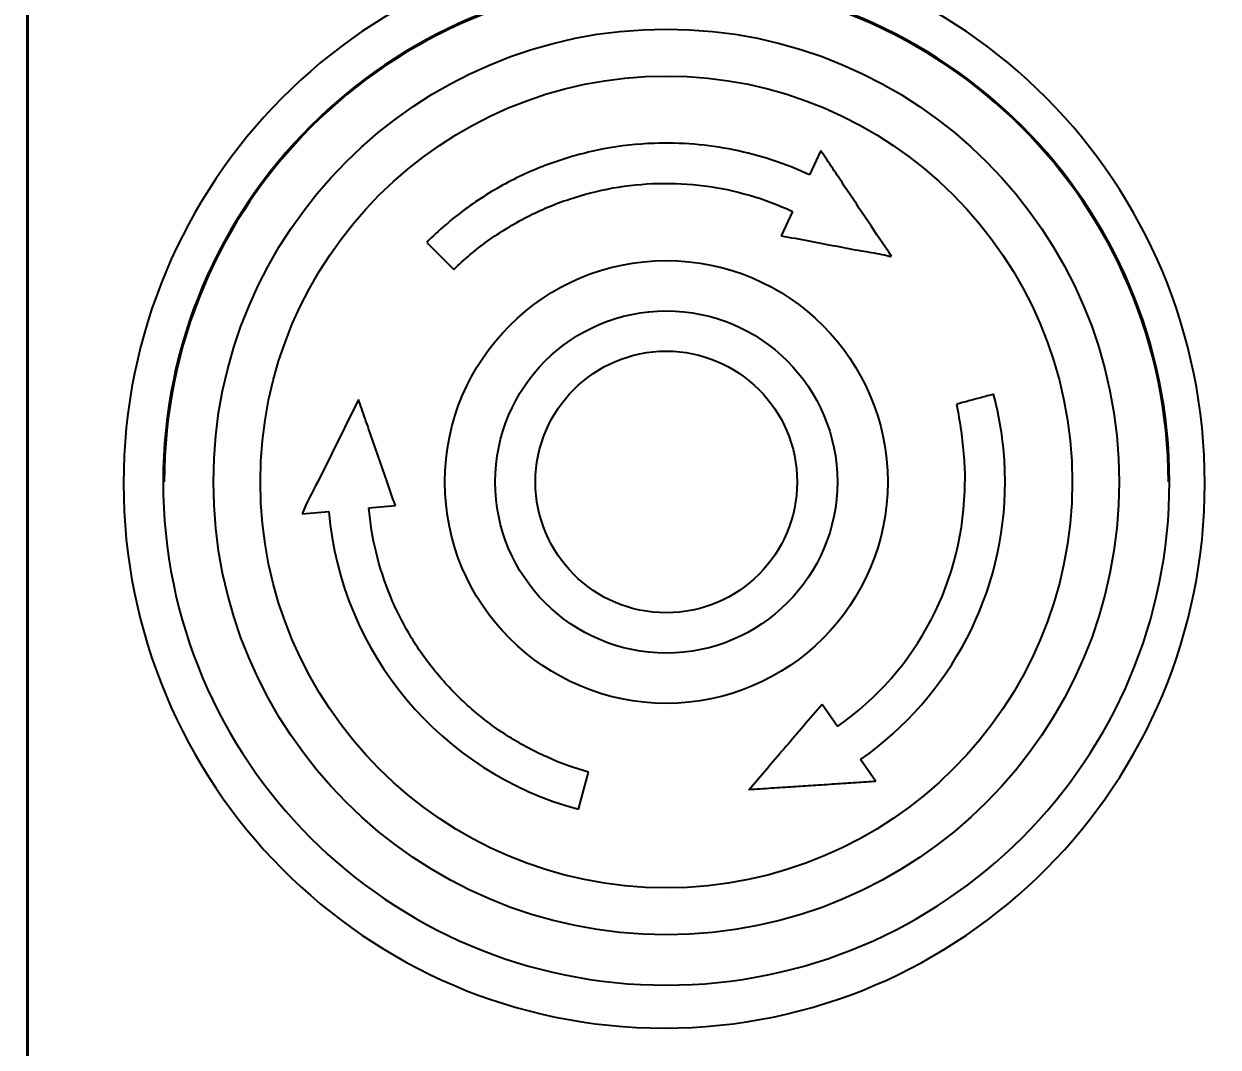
# Model space of a CAD drawing. Header units: millimetres. Extents: x 4086 to 8300, y 123 to 1549.
# Drawn here: x 6981.93 to 7017.53, y 1071.99 to 1102.49 of the extents above; entities that cross this region are included whole.
import ezdxf

# ---------------------------------------------------------------- set-up
doc = ezdxf.new("R2010")
doc.units = ezdxf.units.MM
for name, color, linetype in [('00_COMPONENTS', 7, 'Continuous'), ('20_ALL_FEATURES', 7, 'Continuous'), ('layer 1', 7, 'Continuous'), ('尺寸', 3, 'Continuous')]:
    doc.layers.add(name, color=color, linetype=linetype)
doc.styles.add('思源黑', font='SourceHanSansCN-Normal.ttf')
doc.dimstyles.get("Standard").update_dxf_attribs({"dimscale": 6, "dimtxt": 7, "dimasz": 3, "dimexe": 0.18, "dimexo": 0.0625, "dimgap": 0.8, "dimtad": 1, "dimtoh": 1, "dimdec": 1, "dimzin": 0, "dimdsep": 46, "dimtxsty": '思源黑', "dimcen": 0.09, "dimclrd": 256, "dimclre": 256, "dimclrt": 256, "dimadec": 0, "dimazin": 2, "dimtfac": 1, "dimtdec": 1, "dimtofl": 0, "dimtmove": 0, "dimatfit": 3, "dimfxl": 1, "dimtolj": 1, "dimtzin": 0, "dimarcsym": 0})

# ---------------------------------------------------------------- blocks, each defined once
blk = doc.blocks.new('*D484')
at = {"layer": 'Defpoints', "color": 0}
for p in [(7029.45, 1173.623), (6763.612, 1092.597), (7029.45, 1092.164)]:
    blk.add_point(p, dxfattribs=at)
at = {"layer": '尺寸', "lineweight": -2}
for p, q in [((6763.612, 1092.785), (6763.612, 1174.163)), ((7029.45, 1092.352), (7029.45, 1174.163)), ((6772.612, 1173.623), (7020.45, 1173.623))]:
    blk.add_line(p, q, dxfattribs=at)
at = {"layer": '尺寸'}
for points in [[(6772.612, 1175.123), (6772.612, 1172.123), (6763.612, 1173.623)], [(7020.45, 1172.123), (7020.45, 1175.123), (7029.45, 1173.623)]]:
    blk.add_solid(points, dxfattribs=at)
at = {"layer": '尺寸', "insert": (6937.923, 1195.746), "char_height": 21, "attachment_point": 5, "style": '思源黑'}
blk.add_mtext('\\A1;\\A1;265.8', dxfattribs=at)
blk = doc.blocks.new('*D485')
at = {"layer": 'Defpoints', "color": 0}
for p in [(7014.166, 1113.468), (7016.427, 954.612), (7106.931, 954.612)]:
    blk.add_point(p, dxfattribs=at)
at = {"layer": '尺寸', "lineweight": -2}
for p, q in [((7014.354, 1113.468), (7107.471, 1113.468)), ((7106.931, 1104.468), (7106.931, 963.612)), ((7016.615, 954.612), (7107.471, 954.612))]:
    blk.add_line(p, q, dxfattribs=at)
at = {"layer": '尺寸'}
for points in [[(7108.431, 1104.468), (7105.431, 1104.468), (7106.931, 1113.468)], [(7105.431, 963.612), (7108.431, 963.612), (7106.931, 954.612)]]:
    blk.add_solid(points, dxfattribs=at)
at = {"layer": '尺寸', "insert": (7084.808, 1054.965), "char_height": 21, "attachment_point": 5, "rotation": 90, "style": '思源黑'}
blk.add_mtext('\\A1;158.9', dxfattribs=at)
blk = doc.blocks.new('*D487')
at = {"layer": 'Defpoints', "color": 0}
for p in [(7037.408, 1245.703), (6763.612, 1092.785), (7037.408, 1073.181)]:
    blk.add_point(p, dxfattribs=at)
at = {"layer": '尺寸', "lineweight": -2}
for p, q in [((6763.612, 1092.972), (6763.612, 1246.243)), ((7037.408, 1073.368), (7037.408, 1246.243)), ((6772.612, 1245.703), (7028.408, 1245.703))]:
    blk.add_line(p, q, dxfattribs=at)
at = {"layer": '尺寸'}
for points in [[(6772.612, 1247.203), (6772.612, 1244.203), (6763.612, 1245.703)], [(7028.408, 1244.203), (7028.408, 1247.203), (7037.408, 1245.703)]]:
    blk.add_solid(points, dxfattribs=at)
at = {"layer": '尺寸', "insert": (6935.79, 1267.826), "char_height": 21, "attachment_point": 5, "style": '思源黑'}
blk.add_mtext('\\A1;\\A1;273.8', dxfattribs=at)

msp = doc.modelspace()

# ---------------------------------------------------------------- linework, layer by layer
at = {"layer": '00_COMPONENTS', "color": 7, "linetype": 'Continuous'}
msp.add_line((6982.034, 961.612), (6982.034, 1106.465), dxfattribs=at)
at = {"layer": '00_COMPONENTS', "linetype": 'Continuous'}
msp.add_circle((7001.084, 1088.838), 12.1, dxfattribs=at)
at = {"layer": '00_COMPONENTS', "color": 7, "linetype": 'Continuous'}
msp.add_open_spline([(6896.534, 959.912), (6900.632, 959.912), (6908.829, 959.912), (6921.124, 959.912), (6933.42, 959.912), (6945.715, 959.912), (6958.011, 959.912), (6968.257, 959.912), (6976.454, 959.912), (6982.602, 959.912), (6988.75, 959.912), (6994.896, 959.911), (7001.047, 959.916), (7006.169, 959.924), (7010.262, 959.995), (7013.33, 960.166), (7016.373, 960.607), (7019.316, 961.625), (7021.287, 963.36), (7022.38, 965.093), (7023.177, 966.989), (7023.749, 969.501), (7024.017, 972.564), (7024.091, 975.633), (7024.124, 978.706), (7024.148, 981.781), (7024.163, 985.884), (7024.163, 991.009), (7024.163, 999.205), (7024.163, 1009.448), (7024.163, 1021.743), (7024.163, 1034.038), (7024.163, 1046.334), (7024.163, 1058.629), (7024.163, 1068.871), (7024.163, 1077.069), (7024.163, 1082.195), (7024.148, 1086.298), (7024.123, 1089.37), (7024.091, 1092.442), (7024.016, 1095.513), (7023.749, 1098.58), (7023.065, 1101.589), (7021.682, 1104.381), (7019.314, 1106.445), (7016.387, 1107.468), (7013.342, 1107.911), (7010.265, 1108.082), (7006.166, 1108.153), (7001.045, 1108.16), (6994.897, 1108.165), (6988.75, 1108.164), (6982.602, 1108.165), (6976.454, 1108.165), (6968.257, 1108.165), (6958.011, 1108.165), (6945.715, 1108.165), (6933.42, 1108.165), (6921.124, 1108.165), (6908.829, 1108.165), (6900.632, 1108.165), (6896.534, 1108.165)], degree=3, knots=[0, 0, 0, 0, 0.031258, 0.062515, 0.093773, 0.12503, 0.156288, 0.187546, 0.203174, 0.218804, 0.234431, 0.250064, 0.265681, 0.281339, 0.289127, 0.296905, 0.304752, 0.31255, 0.3203, 0.3242, 0.328112, 0.335929, 0.343723, 0.351535, 0.359344, 0.367155, 0.374992, 0.390635, 0.406242, 0.437497, 0.468755, 0.500012, 0.53127, 0.562527, 0.593784, 0.609382, 0.625053, 0.632872, 0.640675, 0.648485, 0.656303, 0.664103, 0.671927, 0.679731, 0.68745, 0.6952, 0.703045, 0.71088, 0.718683, 0.734311, 0.749937, 0.765568, 0.781197, 0.796825, 0.812455, 0.843712, 0.87497, 0.906227, 0.937485, 0.968742, 1, 1, 1, 1], dxfattribs=at)
at = {"layer": '20_ALL_FEATURES', "linetype": 'Continuous'}
for p, q in [((7005.69, 1098.717), (7005.352, 1097.992)), ((7004.845, 1096.905), (7004.507, 1096.179)), ((6993.942, 1095.98), (6994.749, 1095.173)), ((6991.907, 1091.297), (6990.694, 1088.838)), ((6992.767, 1088.838), (6992.21, 1090.433)), ((6990.225, 1087.888), (6991.022, 1087.958)), ((6992.217, 1088.063), (6993.014, 1088.132)), ((7006.188, 1081.548), (7005.729, 1082.203)), ((7007.335, 1079.91), (7006.877, 1080.565)), ((6998.469, 1079.083), (6998.765, 1080.186)), ((7003.543, 1079.662), (7004.14, 1080.356))]:
    msp.add_line(p, q, dxfattribs=at)
for radius in [13.5, 6.6, 5.1, 3.9]:
    msp.add_circle((7001.084, 1088.838), radius, dxfattribs=at)
for centre, radius, start, end in [((7001.084, 1088.838), 15, 0, 180), ((7001.084, 1088.838), 14.966, 0, 180), ((7001.084, 1088.838), 15, 180, 0), ((6998.301, 1084.495), 8.76, 150.2773, 157.2108), ((7001.084, 1088.838), 8.9, 305, 0), ((7001.084, 1088.838), 10.1, 305.0002, 0), ((7001.084, 1088.838), 10.1, 185.0006, 254.9974)]:
    msp.add_arc(centre, radius, start, end, dxfattribs=at)
for points, knots in [([(7000.719, 1098.932), (7000.216, 1098.913), (6999.21, 1098.802), (6997.744, 1098.41), (6996.352, 1097.804), (6995.066, 1096.998), (6994.299, 1096.337), (6993.942, 1095.98)], [0, 0, 0, 0, 0.199852, 0.399786, 0.599791, 0.799868, 1, 1, 1, 1]), ([(7005.352, 1097.992), (7004.992, 1098.16), (7004.251, 1098.454), (7003.097, 1098.76), (7001.913, 1098.928), (7001.116, 1098.946), (7000.719, 1098.932)], [0, 0, 0, 0, 0.249846, 0.499799, 0.749855, 1, 1, 1, 1]), ([(7007.801, 1095.556), (7007.567, 1095.904), (7007.1, 1096.602), (7006.397, 1097.655), (7005.927, 1098.362), (7005.69, 1098.717)], [0, 0, 0, 0, 0.330953, 0.662531, 1, 1, 1, 1]), ([(6994.749, 1095.173), (6995.065, 1095.481), (6995.759, 1096.059), (6996.918, 1096.77), (6998.176, 1097.299), (6999.492, 1097.636), (7000.847, 1097.771), (7002.22, 1097.702), (7003.57, 1097.42), (7004.431, 1097.097), (7004.845, 1096.905)], [0, 0, 0, 0, 0.121667, 0.247971, 0.373559, 0.496481, 0.621271, 0.747547, 0.874127, 1, 1, 1, 1]), ([(7004.507, 1096.179), (7004.783, 1096.127), (7005.325, 1096.024), (7006.123, 1095.874), (7006.645, 1095.775), (7006.901, 1095.726)], [0, 0, 0, 0, 0.346569, 0.678514, 1, 1, 1, 1]), ([(7006.901, 1095.726), (7007.003, 1095.713), (7007.205, 1095.682), (7007.505, 1095.625), (7007.703, 1095.58), (7007.801, 1095.556)], [0, 0, 0, 0, 0.335738, 0.669084, 1, 1, 1, 1]), ([(6992.21, 1090.433), (6992.175, 1090.531), (6992.107, 1090.726), (6992.006, 1091.014), (6991.94, 1091.204), (6991.907, 1091.297)], [0, 0, 0, 0, 0.34194, 0.675232, 1, 1, 1, 1]), ([(7010.84, 1091.452), (7010.713, 1091.418), (7010.465, 1091.352), (7010.097, 1091.254), (7009.856, 1091.189), (7009.736, 1091.157)], [0, 0, 0, 0, 0.345149, 0.674299, 1, 1, 1, 1]), ([(7009.736, 1091.157), (7009.788, 1090.893), (7009.875, 1090.373), (7009.962, 1089.599), (7009.983, 1089.089), (7009.984, 1088.838)], [0, 0, 0, 0, 0.34513, 0.677457, 1, 1, 1, 1]), ([(7011.183, 1088.838), (7011.183, 1089.132), (7011.158, 1089.719), (7011.043, 1090.594), (7010.915, 1091.168), (7010.84, 1091.452)], [0, 0, 0, 0, 0.333128, 0.666426, 1, 1, 1, 1]), ([(6993.014, 1088.132), (6992.983, 1088.209), (6992.924, 1088.364), (6992.841, 1088.6), (6992.791, 1088.759), (6992.767, 1088.838)], [0, 0, 0, 0, 0.332435, 0.665777, 1, 1, 1, 1]), ([(6998.765, 1080.186), (6998.34, 1080.307), (6997.495, 1080.615), (6996.298, 1081.263), (6995.205, 1082.094), (6994.247, 1083.076), (6993.449, 1084.193), (6992.825, 1085.423), (6992.403, 1086.726), (6992.256, 1087.621), (6992.217, 1088.063)], [0, 0, 0, 0, 0.121795, 0.247095, 0.373744, 0.499101, 0.623772, 0.750903, 0.877803, 1, 1, 1, 1]), ([(7005.729, 1082.203), (7005.547, 1081.989), (7005.185, 1081.573), (7004.657, 1080.956), (7004.309, 1080.555), (7004.14, 1080.356)], [0, 0, 0, 0, 0.346605, 0.67869, 1, 1, 1, 1]), ([(7007.335, 1079.91), (7007.139, 1079.898), (7006.733, 1079.87), (7006.107, 1079.83), (7005.48, 1079.789), (7004.848, 1079.747), (7004.21, 1079.706), (7003.77, 1079.676), (7003.543, 1079.662)], [0, 0, 0, 0, 0.15569, 0.32103, 0.494838, 0.652167, 0.82033, 1, 1, 1, 1])]:
    msp.add_open_spline(points, degree=3, knots=knots, dxfattribs=at)
at = {"layer": 'layer 1', "color": 49}
msp.add_open_spline([(6982.065, 1106.132), (6982.065, 1106.132), (6982.065, 961.632), (6982.065, 961.632), (6982.065, 961.632), (6982.065, 961.632), (6988.219, 961.632), (6988.219, 961.632), (6988.219, 961.632), (6992.808, 961.632), (6997.396, 961.631), (7001.985, 961.639), (7001.985, 961.639), (7004.264, 961.643), (7006.542, 961.649), (7008.82, 961.697), (7008.82, 961.697), (7010.628, 961.736), (7012.443, 961.801), (7014.235, 962.06), (7014.235, 962.06), (7015.941, 962.307), (7017.943, 962.825), (7019.258, 963.998), (7019.258, 963.998), (7020.536, 965.138), (7021.24, 966.945), (7021.601, 968.579), (7021.601, 968.579), (7021.878, 969.83), (7021.993, 971.113), (7022.07, 972.39), (7022.07, 972.39), (7022.209, 974.696), (7022.224, 977.008), (7022.235, 979.319), (7022.235, 979.319), (7022.26, 984.39), (7022.265, 989.461), (7022.265, 994.533), (7022.265, 994.533), (7022.265, 994.533), (7022.265, 1073.231), (7022.265, 1073.231), (7022.265, 1073.231), (7022.265, 1078.303), (7022.26, 1083.374), (7022.235, 1088.445), (7022.235, 1088.445), (7022.224, 1090.756), (7022.209, 1093.068), (7022.07, 1095.374), (7022.07, 1095.374), (7021.993, 1096.651), (7021.878, 1097.934), (7021.601, 1099.185), (7021.601, 1099.185), (7021.24, 1100.819), (7020.536, 1102.626), (7019.258, 1103.766), (7019.258, 1103.766), (7017.943, 1104.939), (7015.941, 1105.457), (7014.235, 1105.704), (7014.235, 1105.704), (7013.342, 1105.833), (7012.441, 1105.906), (7011.541, 1105.96), (7011.541, 1105.96), (7009.183, 1106.101), (7006.819, 1106.111), (7004.458, 1106.118), (7004.458, 1106.118), (6999.045, 1106.133), (6993.632, 1106.132), (6988.219, 1106.132), (6988.219, 1106.132), (6988.219, 1106.132), (6982.065, 1106.132), (6982.065, 1106.132)], degree=3, knots=[0, 0, 0, 0, 0.047619, 0.047619, 0.047619, 0.047619, 0.095238, 0.095238, 0.095238, 0.095238, 0.142857, 0.142857, 0.142857, 0.142857, 0.190476, 0.190476, 0.190476, 0.190476, 0.238095, 0.238095, 0.238095, 0.238095, 0.285714, 0.285714, 0.285714, 0.285714, 0.333333, 0.333333, 0.333333, 0.333333, 0.380952, 0.380952, 0.380952, 0.380952, 0.428571, 0.428571, 0.428571, 0.428571, 0.47619, 0.47619, 0.47619, 0.47619, 0.52381, 0.52381, 0.52381, 0.52381, 0.571429, 0.571429, 0.571429, 0.571429, 0.619048, 0.619048, 0.619048, 0.619048, 0.666667, 0.666667, 0.666667, 0.666667, 0.714286, 0.714286, 0.714286, 0.714286, 0.761905, 0.761905, 0.761905, 0.761905, 0.809524, 0.809524, 0.809524, 0.809524, 0.857143, 0.857143, 0.857143, 0.857143, 0.904762, 0.904762, 0.904762, 0.904762, 1, 1, 1, 1], dxfattribs=at)
at = {"layer": 'layer 1', "color": 2}
msp.add_open_spline([(7001.021, 1105.036), (7009.923, 1105.036), (7017.138, 1097.765), (7017.138, 1088.796), (7017.138, 1088.796), (7017.138, 1079.827), (7009.923, 1072.557), (7001.021, 1072.557), (7001.021, 1072.557), (6992.12, 1072.557), (6984.904, 1079.827), (6984.904, 1088.796), (6984.904, 1088.796), (6984.904, 1097.765), (6992.12, 1105.036), (7001.021, 1105.036)], degree=3, knots=[0, 0, 0, 0, 0.2, 0.2, 0.2, 0.2, 0.4, 0.4, 0.4, 0.4, 0.6, 0.6, 0.6, 0.6, 1, 1, 1, 1], dxfattribs=at)

# ---------------------------------------------------------------- dimensions: what is measured, and where the dimension line sits
at = {"layer": '尺寸'}
for base, p1, p2, picture, middle in [((7037.408, 1245.703), (6763.612, 1092.785), (7037.408, 1073.181), '*D487', (6935.79, 1245.703)), ((7029.45, 1173.623), (6763.612, 1092.597), (7029.45, 1092.164), '*D484', (6937.923, 1173.623))]:
    dim = msp.add_linear_dim(base=base, p1=p1, p2=p2, text='\\A1;<>', dimstyle='Standard', override={"dimscale": 3, "dimtxt": 7, "dimtxsty": '思源黑'}, dxfattribs=at)
    dim.commit()
    dim.dimension.update_dxf_attribs({"geometry": picture, "text_midpoint": middle, "dimtype": 160})
dim = msp.add_linear_dim(base=(7106.931, 954.612), p1=(7014.166, 1113.468), p2=(7016.427, 954.612), angle=90, dimstyle='Standard', override={"dimscale": 3, "dimtxt": 7, "dimtxsty": '思源黑'}, dxfattribs=at)
dim.commit()
dim.dimension.update_dxf_attribs({"geometry": '*D485', "text_midpoint": (7106.931, 1054.965), "dimtype": 160})

doc.saveas('drawing.dxf')
